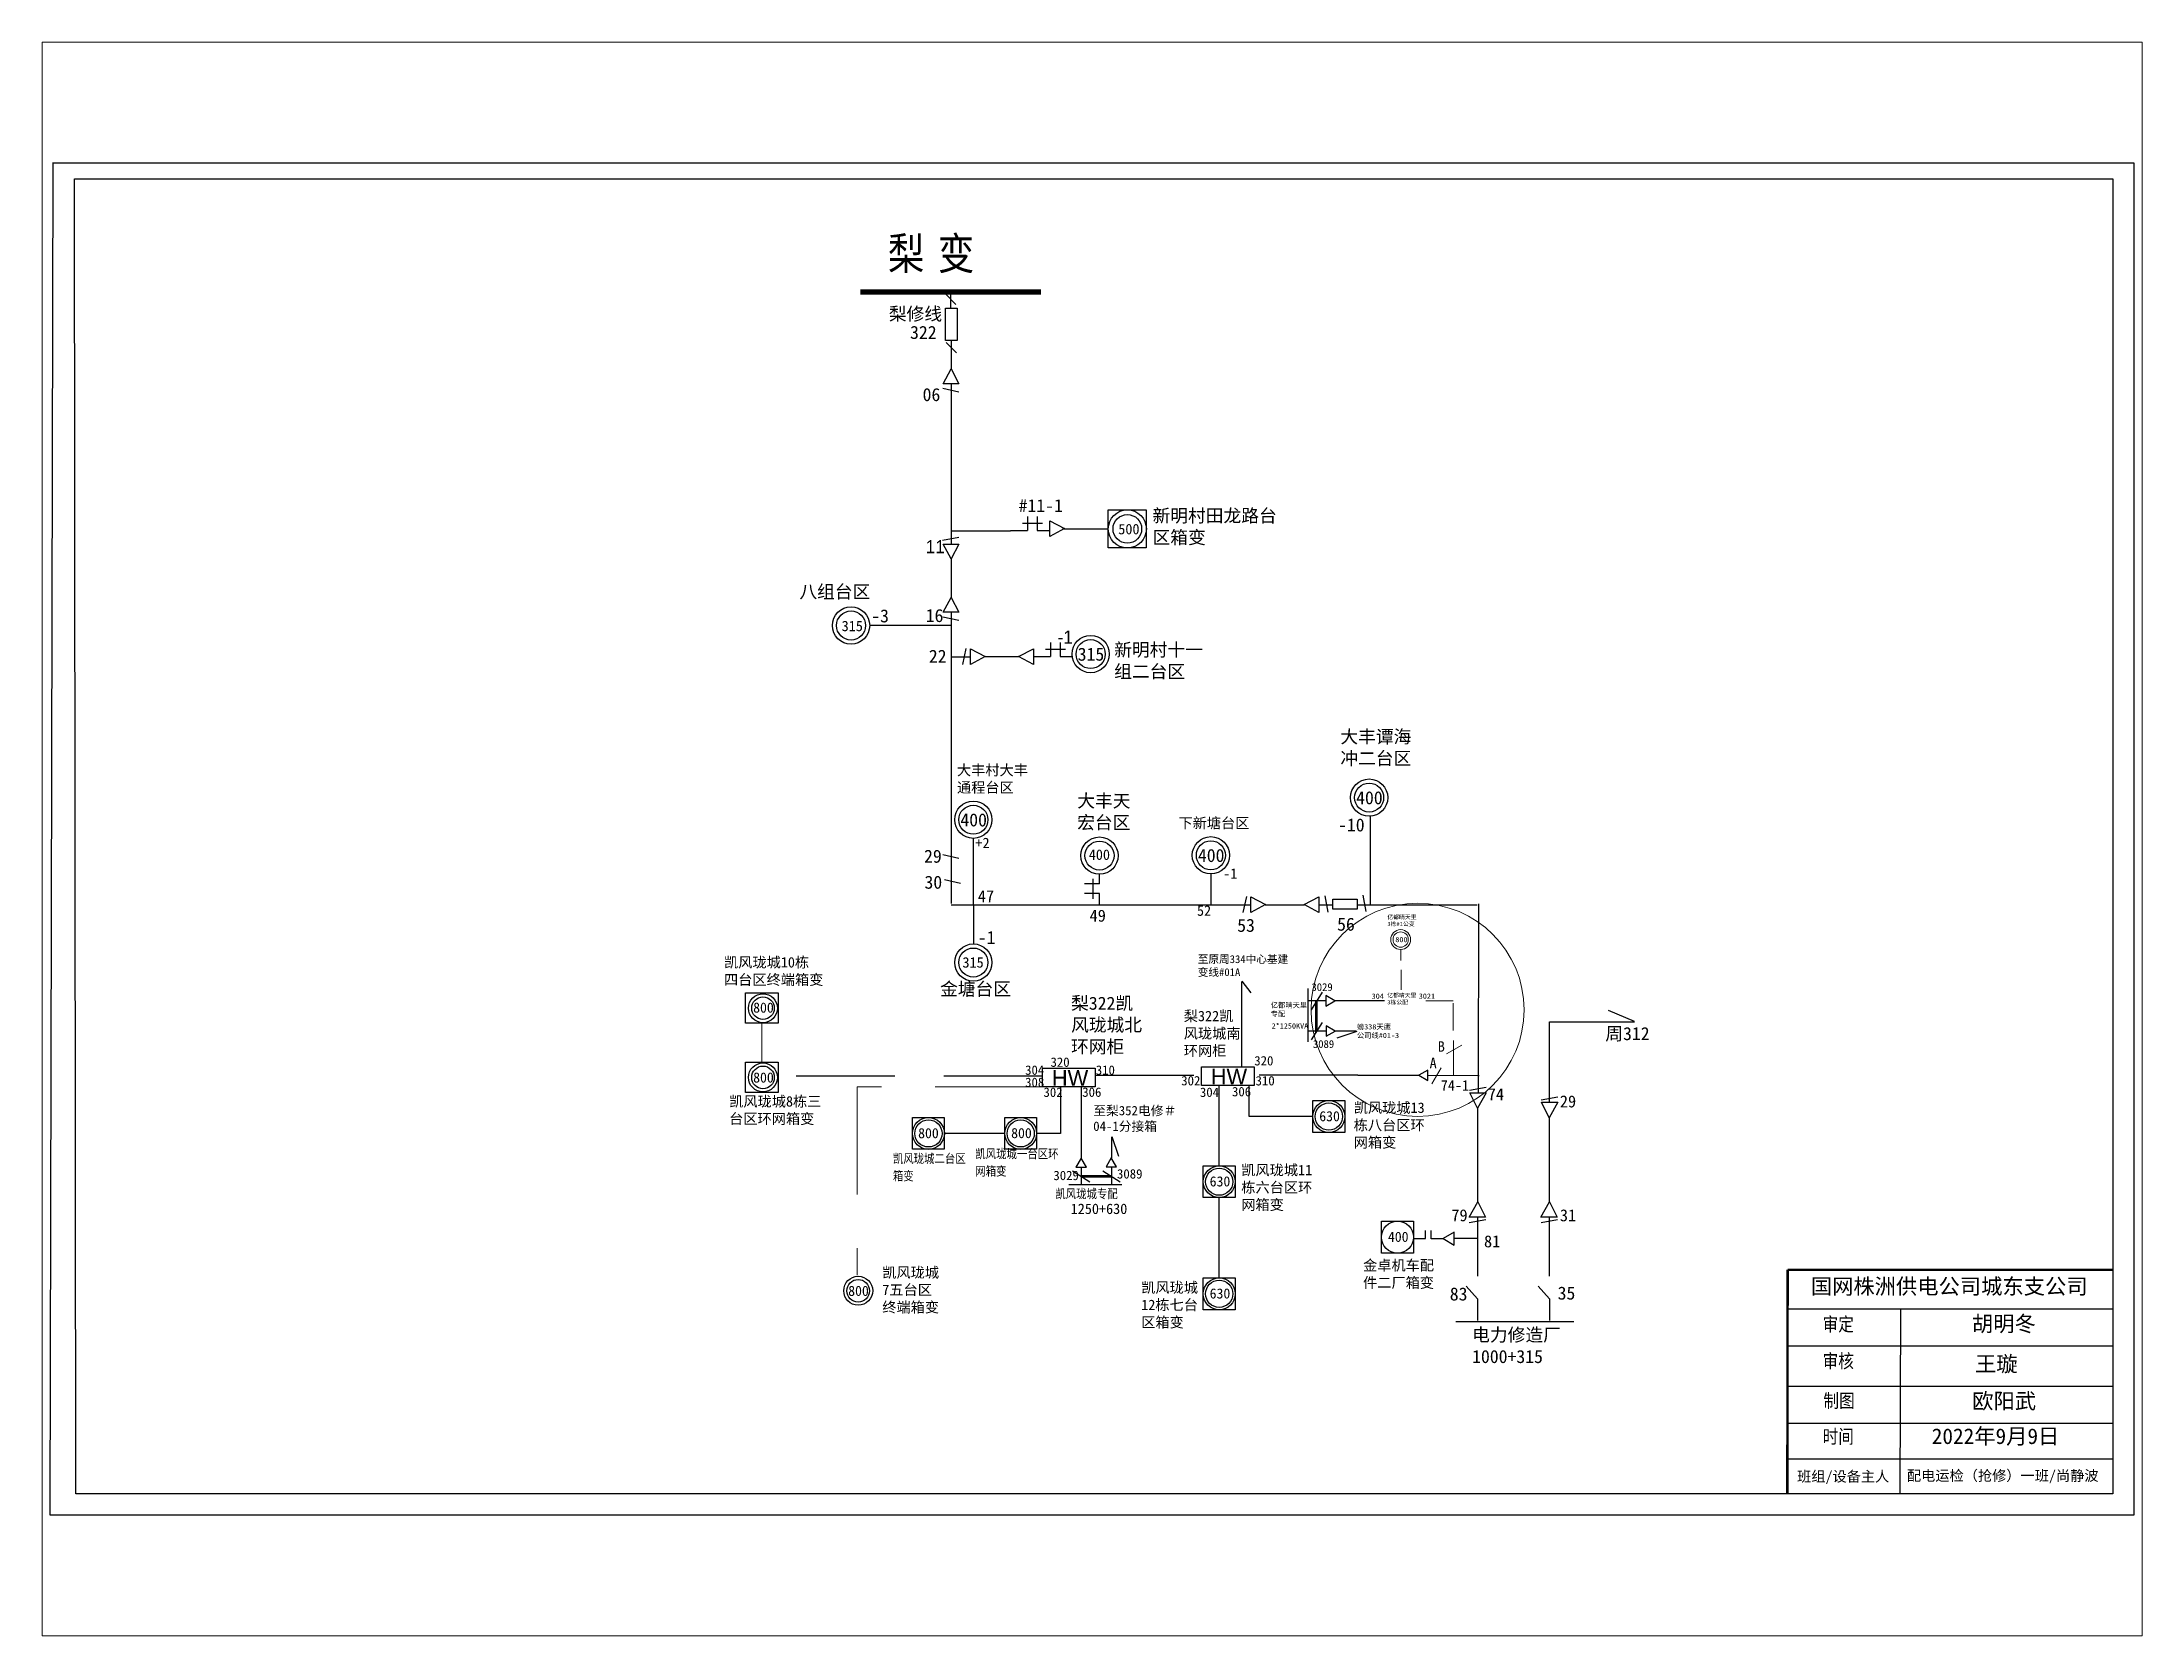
# Paper-space layout '布局1' of a CAD drawing. Extents: x 26 to 231, y 20 to 176.
# The model-space entities are those that its viewports show. They can reach past a viewport. Long polylines and large blocks are cut down to what shows.
import ezdxf

# ---------------------------------------------------------------- set-up
doc = ezdxf.new("R2010")
doc.units = 0
doc.header["$LTSCALE"] = 0.774411
doc.linetypes.add('ACAD_ISO02W100', pattern=[15, 12, -3])
doc.linetypes.add('DASHED2', pattern=[9.525, 6.35, -3.175])
doc.layers.get('0').update_dxf_attribs({"linetype": 'CONTINUOUS'})
doc.styles.add('hztxt_txtstyle_0.00_0_0', font='', dxfattribs={"bigfont": 'hztxt.shx'})
doc.styles.add('hztxt_txtstyle_1.50_0_0', font='', dxfattribs={"height": 1.5, "bigfont": 'hztxt.shx'})
doc.styles.add('hztxt_txtstyle_1.80_0_0', font='', dxfattribs={"height": 1.8, "bigfont": 'hztxt.shx'})
doc.styles.add('hztxt_txtstyle_1.94_0_0', font='', dxfattribs={"height": 1.942605, "bigfont": 'hztxt.shx'})
doc.styles.add('hztxt_txtstyle_2.00_0_0', font='', dxfattribs={"height": 2, "bigfont": 'hztxt.shx'})
doc.styles.add('hztxt_txtstyle_2.50_0_0', font='', dxfattribs={"height": 2.5, "bigfont": 'hztxt.shx'})
doc.styles.add('hztxt_txtstyle_5.32_0_0', font='', dxfattribs={"height": 5.31824, "bigfont": 'hztxt.shx'})
doc.styles.add('仿宋_txtstyle_2.00_0_0', font='simfang.ttf', dxfattribs={"height": 2})
doc.styles.add('宋体_txtstyle_0.80_0_0', font='SIMSUN.TTC', dxfattribs={"height": 0.8})
doc.styles.add('宋体_txtstyle_1.00_0_0', font='SIMSUN.TTC', dxfattribs={"height": 1})
doc.styles.add('宋体_txtstyle_1.50_0_0', font='SIMSUN.TTC', dxfattribs={"height": 1.5})
doc.styles.add('宋体_txtstyle_100.00_0_0100', font='SIMSUN.TTC', dxfattribs={"height": 100})
doc.styles.add('宋体_txtstyle_150.00_0_0150', font='SIMSUN.TTC', dxfattribs={"height": 150})
doc.styles.add('宋体_txtstyle_2.00_0_0', font='SIMSUN.TTC', dxfattribs={"height": 2})
doc.styles.add('宋体_txtstyle_200.00_0_0200', font='SIMSUN.TTC', dxfattribs={"height": 200})
doc.styles.add('宋体_txtstyle_3.00_0_0', font='SIMSUN.TTC', dxfattribs={"height": 3})
doc.styles.add('宋体_txtstyle_80.00_0_080', font='SIMSUN.TTC', dxfattribs={"height": 80})
doc.styles.get('hztxt_txtstyle_0.00_0_0').set_extended_font_data('hztxt')
doc.styles.get('hztxt_txtstyle_1.50_0_0').set_extended_font_data('hztxt')
doc.styles.get('hztxt_txtstyle_1.80_0_0').set_extended_font_data('hztxt')
doc.styles.get('hztxt_txtstyle_1.94_0_0').set_extended_font_data('hztxt')
doc.styles.get('hztxt_txtstyle_2.00_0_0').set_extended_font_data('hztxt')
doc.styles.get('hztxt_txtstyle_2.50_0_0').set_extended_font_data('hztxt')
doc.styles.get('hztxt_txtstyle_5.32_0_0').set_extended_font_data('hztxt')

msp = doc.modelspace()

# ---------------------------------------------------------------- linework, layer by layer
at = {"linetype": 'Continuous'}
for p, q in [((-56.5, 0.06), (-55.97, 259.77)), ((-56.05, 259.77), (343.84, 259.77)), ((343.84, 259.77), (343.84, 0.06)), ((117.53, 232.56), (115.56, 234.55)), ((117.62, 223.27), (115.65, 225.25)), ((116.64, 225.58), (116.64, 220.14)), ((115.09, 217.37), (116.6, 220.21)), ((116.6, 220.21), (118.1, 217.37)), ((115.02, 216.52), (118.11, 215.83)), ((118.1, 217.37), (115.09, 217.37)), ((116.64, 217.37), (116.64, 186.54)), ((135.55, 188.03), (135.55, 191.04)), ((135.55, 191.04), (138.4, 189.54)), ((114.95, 187.3), (118.09, 187.86)), ((115.08, 186.54), (118.1, 186.54)), ((116.59, 183.7), (115.08, 186.54)), ((118.1, 186.54), (116.59, 183.7)), ((116.61, 189.13), (128.02, 189.13)), ((127.99, 189.18), (131.29, 189.18)), ((133.16, 189.18), (135.54, 189.18)), ((138.4, 189.54), (135.55, 188.03)), ((116.63, 183.71), (116.63, 176.23)), ((115.09, 173.46), (116.6, 176.31)), ((116.6, 176.31), (118.1, 173.46)), ((101.07, 170.98), (116.66, 170.98)), ((115.02, 172.61), (118.11, 171.92)), ((118.1, 173.46), (115.09, 173.46)), ((116.6, 173.46), (116.63, 117.52)), ((119.45, 166.53), (118.77, 163.44)), ((120.31, 163.45), (120.31, 166.46)), ((120.31, 166.46), (123.15, 164.95)), ((129.56, 164.95), (132.4, 166.46)), ((132.4, 166.46), (132.4, 163.45)), ((116.63, 164.92), (120.31, 164.92)), ((123.15, 164.95), (120.31, 163.45)), ((132.4, 163.45), (129.56, 164.95)), ((132.4, 164.96), (135.7, 164.96)), ((137.57, 164.96), (139.96, 164.96)), ((197.16, 117.18), (197.16, 134.29)), ((115.02, 126.93), (118.11, 126.24)), ((115.31, 122.1), (118.4, 121.41)), ((116.63, 117.28), (174.18, 117.28)), ((173.33, 118.89), (172.64, 115.8)), ((174.18, 115.81), (174.18, 118.82)), ((174.18, 118.82), (177.03, 117.31)), ((177.03, 117.31), (174.18, 115.81)), ((176.96, 117.28), (184.49, 117.28)), ((184.42, 117.32), (187.26, 118.82)), ((187.26, 115.81), (184.42, 117.32)), ((187.26, 118.82), (187.26, 115.81)), ((187.26, 117.28), (189.87, 117.28)), ((188.41, 118.99), (188.97, 115.85)), ((194.61, 117.28), (217.67, 117.28)), ((195.73, 119.1), (196.29, 115.96)), ((217.93, 117.45), (217.89, 81.24)), ((187.89, 100.46), (185.79, 97.12)), ((231.61, 94.8), (247.91, 94.8)), ((231.61, 79.32), (231.61, 94.8)), ((208.23, 84.52), (218.04, 84.47)), ((139.94, 66.16), (143.28, 64.06)), ((217.74, 57.27), (217.74, 45.93)), ((231.61, 45.93), (231.61, 57.26)), ((215.55, 44.01), (217.74, 41.58)), ((217.74, 41.58), (217.74, 37.44)), ((229.42, 44.01), (231.61, 41.58)), ((231.61, 41.58), (231.61, 37.44)), ((213.61, 37.2), (236.23, 37.2)), ((277.36, 39.65), (339.73, 39.65)), ((299.01, 39.64), (298.91, 4.11)), ((277.36, 32.55), (339.73, 32.55)), ((277.36, 24.8), (339.73, 24.8)), ((277.36, 17.7), (339.73, 17.7)), ((277.33, 10.85), (339.69, 10.85)), ((343.84, 0.06), (-56.5, 0.06))]:
    msp.add_line(p, q, dxfattribs=at)
at = {"linetype": 'ACAD_ISO02W100'}
msp.add_line((116.56, 231.94), (116.57, 235.03), dxfattribs=at)
at = {"color": 0, "linetype": 'ByBlock', "ltscale": 2}
for p, q in [((130.31, 190.57), (134.14, 190.57)), ((131.3, 191.85), (131.3, 189.18)), ((133.16, 191.85), (133.16, 189.18)), ((134.73, 166.36), (138.55, 166.36)), ((135.71, 167.63), (135.71, 164.96)), ((137.57, 167.63), (137.57, 164.96)), ((145.09, 121.28), (142.2, 121.28)), ((143.8, 122.27), (143.8, 118.44)), ((145.09, 121.28), (145.09, 123.14)), ((120.87, 117.31), (120.87, 109.75)), ((145.08, 119.42), (142.23, 119.42))]:
    msp.add_line(p, q, dxfattribs=at)
at = {"linetype": 'DASHED2'}
for p, q in [((138.03, 189.49), (146.8, 189.48)), ((123.15, 164.95), (129.69, 164.95)), ((172.44, 86.29), (172.44, 102.53)), ((199.85, 98.8), (190.19, 98.8)), ((134.17, 84.35), (83.39, 84.35)), ((137.64, 82.28), (137.64, 73.36)), ((141.6, 82.28), (141.6, 68.45)), ((144.28, 84.56), (164.72, 84.54)), ((168.12, 67.14), (168.12, 82.56)), ((173.86, 76.6), (173.86, 82.56)), ((194.76, 84.52), (174.81, 84.52)), ((194.76, 84.52), (206.5, 84.53)), ((217.74, 78.24), (217.74, 60.21)), ((126.92, 73.36), (115.29, 73.36)), ((137.64, 73.36), (133.03, 73.36)), ((186.12, 76.6), (173.86, 76.6)), ((231.61, 60.24), (231.61, 76.38)), ((168.12, 45.61), (168.12, 61.03)), ((217.72, 53.16), (213.26, 53.16))]:
    msp.add_line(p, q, dxfattribs=at)
at = {"color": 0, "linetype": 'Continuous', "ltscale": 2}
msp.add_line((145.08, 117.28), (145.08, 119.41), dxfattribs=at)
at = {"color": 7, "linetype": 'DASHED2', "lineweight": 0, "ltscale": 0.484283}
msp.add_line((203.01, 106.58), (203.01, 108.6), dxfattribs=at)
for p, q in [((172.49, 102.59), (174.16, 100.34)), ((188.62, 98.8), (185.2, 98.8)), ((247.9, 94.88), (242.91, 97)), ((141.6, 66.89), (141.6, 63.47)), ((207.74, 53.14), (205.43, 53.14)), ((207.76, 53.15), (207.76, 54.74)), ((208.83, 53.11), (208.83, 54.69)), ((211.17, 53.11), (208.83, 53.11))]:
    msp.add_line(p, q)
at = {"color": 0}
for p, q in [((185.2, 90.97), (185.2, 101.19)), ((188.63, 93), (185.22, 93)), ((147.4, 66.9), (147.4, 63.49)), ((149.43, 63.47), (139.22, 63.47))]:
    msp.add_line(p, q, dxfattribs=at)
at = {"color": 7, "linetype": 'DASHED2', "lineweight": 0, "ltscale": 0.87171}
msp.add_line((203.05, 100.95), (203.05, 104.76), dxfattribs=at)
at = {"color": 0, "linetype": 'DASHED2'}
for p, q in [((186.68, 92.78), (186.68, 98.71)), ((186.95, 92.92), (186.95, 98.84)), ((194.46, 93), (190.2, 93)), ((147.4, 72.73), (147.4, 68.47)), ((147.48, 65.22), (141.56, 65.22)), ((147.62, 64.95), (141.7, 64.95))]:
    msp.add_line(p, q, dxfattribs=at)
at = {"color": 7, "linetype": 'DASHED2', "lineweight": 0, "ltscale": 0.276659}
for p, q in [((213.08, 98.82), (206.21, 98.82)), ((213.08, 93.13), (213.08, 98.82))]:
    msp.add_line(p, q, dxfattribs=at)
at = {"color": 7, "linetype": 'Continuous', "lineweight": 0, "ltscale": 0.576421}
msp.add_line((80.25, 87.06), (80.25, 94.53), dxfattribs=at)
at = {"color": 0, "linetype": 'Continuous'}
for p, q in [((187.91, 94.66), (185.81, 91.32)), ((194.53, 92.94), (190.7, 91.66)), ((147.46, 72.79), (148.74, 68.97)), ((145.74, 66.17), (149.08, 64.07))]:
    msp.add_line(p, q, dxfattribs=at)
at = {"color": 7, "linetype": 'Continuous', "lineweight": 0, "ltscale": 0.276659}
msp.add_line((214.74, 90.3), (211.78, 88.67), dxfattribs=at)
at = {"color": 7, "linetype": 'Continuous', "lineweight": 0, "ltscale": 0.896375}
msp.add_line((213.13, 84.49), (213.13, 91.23), dxfattribs=at)
at = {"color": 7, "linetype": 'Continuous', "lineweight": 0, "ltscale": 0.373862}
msp.add_line((210.79, 85.95), (208.96, 82.88), dxfattribs=at)
at = {"color": 7, "linetype": 'DASHED2', "lineweight": 0, "ltscale": 1.089728}
for p, q in [((134.17, 82.28), (98.56, 82.28)), ((98.56, 82.28), (98.56, 46.1))]:
    msp.add_line(p, q, dxfattribs=at)
at = {"color": 7, "linetype": 'Continuous'}
for p, q in [((219.38, 82.16), (216.19, 81.6)), ((216.29, 81.18), (219.4, 81.18)), ((217.76, 78.22), (216.29, 81.18)), ((219.4, 81.18), (217.76, 78.22)), ((233.16, 80.31), (229.97, 79.75)), ((230.07, 79.33), (233.18, 79.33)), ((231.54, 76.37), (230.07, 79.33)), ((233.18, 79.33), (231.54, 76.37)), ((216.15, 57.25), (217.79, 60.21)), ((219.26, 57.25), (216.15, 57.25)), ((216.17, 56.27), (219.36, 56.83)), ((217.79, 60.21), (219.26, 57.25)), ((229.93, 57.25), (231.57, 60.21)), ((233.04, 57.25), (229.93, 57.25)), ((229.95, 56.27), (233.14, 56.83)), ((231.57, 60.21), (233.04, 57.25))]:
    msp.add_line(p, q, dxfattribs=at)
at = {"linetype": 'Continuous'}
for points in [[(-51.85, 256.69), (339.8, 256.69), (339.8, 4.11), (-51.59, 4.11)], [(117.77, 231.89), (117.77, 225.63), (115.55, 225.63), (115.55, 231.89)], [(146.8, 193.14), (154.11, 193.14), (154.11, 185.82), (146.8, 185.82)], [(189.95, 118.38), (194.6, 118.38), (194.6, 116.46), (189.95, 116.46)], [(77.12, 100.34), (83.39, 100.34), (83.39, 94.53), (77.12, 94.53)], [(188.62, 99.82), (188.62, 97.81), (190.36, 98.82)], [(77.12, 87.06), (83.39, 87.06), (83.39, 81.24), (77.12, 81.24)], [(208.23, 83.52), (208.23, 85.53), (206.49, 84.52)], [(186.11, 79.65), (192.24, 79.65), (192.24, 73.55), (186.11, 73.55)], [(109.17, 76.41), (115.29, 76.41), (115.29, 70.31), (109.17, 70.31)], [(126.9, 76.41), (133.03, 76.41), (133.03, 70.31), (126.9, 70.31)], [(140.58, 66.89), (142.59, 66.89), (141.58, 68.63)], [(165.05, 67.13), (171.18, 67.13), (171.18, 61.03), (165.05, 61.03)], [(199.3, 56.48), (205.43, 56.48), (205.43, 50.38), (199.3, 50.38)], [(165.05, 45.6), (171.18, 45.6), (171.18, 39.5), (165.05, 39.5)]]:
    msp.add_lwpolyline(points, close=True, dxfattribs=at)
for points, const_width in [([(133.87, 234.99), (99.14, 234.96)], 1), ([(277.32, 47.16), (277.3, 4.11)], 0.5), ([(277.36, 47.16), (339.73, 47.16)], 0.5)]:
    msp.add_lwpolyline(points, dxfattribs=dict(at, const_width=const_width))
for points in [[(120.87, 117.31), (120.87, 130.03)], [(166.51, 123.2), (166.51, 117.28)]]:
    msp.add_lwpolyline(points, dxfattribs=at)
at = {"color": 0, "linetype": 'Continuous'}
for points in [[(188.64, 94.02), (188.64, 92.02), (190.38, 93.02)], [(146.38, 66.91), (148.39, 66.91), (147.38, 68.65)]]:
    msp.add_lwpolyline(points, close=True, dxfattribs=at)
at = {"color": 7}
for points in [[(144.28, 85.86), (144.28, 82.28), (134.17, 82.28), (134.17, 85.86)], [(174.81, 86.13), (174.81, 82.55), (164.71, 82.55), (164.71, 86.13)]]:
    msp.add_lwpolyline(points, close=True, dxfattribs=at)
msp.add_lwpolyline([(211.14, 53.15), (213.27, 51.92), (213.27, 54.38)], close=True)
at = {"linetype": 'Continuous'}
for centre, radius in [((150.46, 189.48), 3.66), ((150.46, 189.48), 2.75), ((97.37, 170.92), 3.58), ((97.37, 170.92), 2.79), ((143.41, 165.43), 3.58), ((143.41, 165.43), 2.79), ((196.92, 137.86), 3.58), ((196.92, 137.86), 2.79), ((120.87, 133.61), 3.58), ((120.87, 133.61), 2.79), ((145.11, 126.72), 3.58), ((145.11, 126.72), 2.79), ((166.51, 126.78), 3.58), ((166.51, 126.78), 2.79), ((120.87, 106.18), 3.58), ((120.87, 106.18), 2.79), ((80.45, 97.41), 2.78), ((80.45, 97.41), 2.17), ((80.45, 84.12), 2.78), ((80.45, 84.12), 2.17), ((189.18, 76.6), 3.06), ((189.18, 76.6), 2.61), ((112.24, 73.36), 3.06), ((112.24, 73.36), 2.61), ((129.97, 73.36), 3.06), ((129.97, 73.36), 2.61), ((168.12, 64.08), 3.06), ((168.12, 64.08), 2.61), ((202.37, 53.43), 3.06), ((98.75, 43.14), 2.78), ((98.75, 43.14), 2.17), ((168.12, 42.55), 3.06), ((168.12, 42.55), 2.61)]:
    msp.add_circle(centre, radius, dxfattribs=at)
at = {"color": 12, "linetype": 'Continuous', "lineweight": 0, "ltscale": 1.038504, "true_color": 0xc00000}
msp.add_circle((206.24, 97.1), 20.47, dxfattribs=at)
at = {"color": 7, "linetype": 'Continuous', "lineweight": 0, "ltscale": 0.249117}
msp.add_circle((202.98, 110.59), 1.91, dxfattribs=at)
at = {"color": 7, "linetype": 'Continuous', "lineweight": 0, "ltscale": 0.282575}
msp.add_circle((202.98, 110.59), 1.47, dxfattribs=at)

# ---------------------------------------------------------------- texts
at = {"linetype": 'Continuous', "attachment_point": 1}
for s, insert, char_height, width, style in [('梨 变', (104.45, 245.62), 7, 28.4432, 'hztxt_txtstyle_0.00_0_0'), ('{\\fSimSun|b0|i0|c134|p2;梨修线}', (104.63, 232.03), 2.5, 10.5993, 'hztxt_txtstyle_0.00_0_0'), ('\\pt1;{\\fSimSun|b0|i0|c0|p2;322}', (108.71, 228.47), 2.5, 38.3519, 'hztxt_txtstyle_0.00_0_0'), ('{\\fSimSun|b0|i0|c0|p2;06}', (111.12, 216.52), 2.5, 5.6554, 'hztxt_txtstyle_0.00_0_0'), ('{\\fSimSun|b0|i0|c0|p2;#11-1}', (129.57, 195.19), 2.5, 5.6554, 'hztxt_txtstyle_2.50_0_0'), ('{\\fSimSun|b0|i0|c0|p2;500}', (148.72, 190.44), 2, 4.3945, 'hztxt_txtstyle_1.94_0_0'), ('11', (111.69, 187.31), 2.5, 5.6554, 'hztxt_txtstyle_0.00_0_0'), ('{\\fSimSun|b0|i0|c0|p2;-\\fSimSun|b0|i0|c134|p2;3}', (101.25, 174.02), 2.5, 5.6554, 'hztxt_txtstyle_0.00_0_0'), ('{\\fSimSun|b0|i0|c0|p2;16}', (111.72, 174.08), 2.5, 5.6554, 'hztxt_txtstyle_0.00_0_0'), ('{\\fSimSun|b0|i0|c0|p2;315}', (95.57, 171.83), 2, 5.6554, 'hztxt_txtstyle_0.00_0_0'), ('-1', (137.04, 169.94), 2.5, 5.6554, 'hztxt_txtstyle_0.00_0_0'), ('{\\fSimSun|b0|i0|c0|p2;22}', (112.32, 166.26), 2.5, 5.6554, 'hztxt_txtstyle_0.00_0_0'), ('{\\fSimSun|b0|i0|c134|p2;315}', (140.92, 166.66), 2.5, 5.6554, 'hztxt_txtstyle_0.00_0_0'), ('{\\fSimSun|b0|i0|c134|p2;400}', (194.42, 139.08), 2.5, 5.6554, 'hztxt_txtstyle_0.00_0_0'), ('{\\fSimSun|b0|i0|c134|p2;400}', (118.38, 134.83), 2.5, 5.6554, 'hztxt_txtstyle_0.00_0_0'), ('{\\fSimSun|b0|i0|c134|p2;-10}', (190.95, 133.86), 2.5, 5.6554, 'hztxt_txtstyle_0.00_0_0'), ('{\\fSimSun|b0|i0|c134|p2;+2}', (121.27, 130.16), 2, 5.6554, 'hztxt_txtstyle_0.00_0_0'), ('{\\fSimSun|b0|i0|c0|p2;29}', (111.4, 127.85), 2.5, 5.6554, 'hztxt_txtstyle_0.00_0_0'), ('{\\fSimSun|b0|i0|c134|p2;400}', (164.02, 128), 2.5, 5.6554, 'hztxt_txtstyle_0.00_0_0'), ('{\\fSimSun|b0|i0|c134|p2;-1}', (168.88, 124.28), 2, 5.6554, 'hztxt_txtstyle_0.00_0_0'), ('{\\fSimSun|b0|i0|c0|p2;53}', (171.57, 114.58), 2.5, 5.6554, 'hztxt_txtstyle_0.00_0_0'), ('{\\fSimSun|b0|i0|c134|p2;56}', (190.77, 114.8), 2.5, 5.6554, 'hztxt_txtstyle_0.00_0_0'), ('{\\fSimSun|b0|i0|c0|p2;-1}', (121.72, 112.23), 2.5, 5.6554, 'hztxt_txtstyle_0.00_0_0'), ('{\\fSimSun|b0|i0|c0|p2;315}', (118.78, 107.21), 2, 5.6554, 'hztxt_txtstyle_0.00_0_0'), ('{\\fSimSun|b0|i0|c134|p2;800}', (78.56, 98.5), 1.9426, 4.3945, 'hztxt_txtstyle_0.00_0_0'), ('{\\fSimSun|b0|i0|c134|p2;800}', (78.56, 85.07), 1.9426, 4.3945, 'hztxt_txtstyle_0.00_0_0'), ('{\\fSimSun|b0|i0|c134|p2;630}', (187.34, 77.64), 1.9426, 4.3945, 'hztxt_txtstyle_0.00_0_0'), ('{\\fSimSun|b0|i0|c0|p2;800}', (110.26, 74.38), 1.9426, 4.3945, 'hztxt_txtstyle_0.00_0_0'), ('{\\fSimSun|b0|i0|c0|p2;800}', (128.13, 74.4), 1.9426, 4.3945, 'hztxt_txtstyle_0.00_0_0'), ('{\\fSimSun|b0|i0|c134|p2;630}', (166.28, 65.12), 1.9426, 4.3945, 'hztxt_txtstyle_0.00_0_0'), ('{\\fSimSun|b0|i0|c134|p2;400}', (200.53, 54.47), 1.9426, 4.3945, 'hztxt_txtstyle_0.00_0_0'), ('国网株洲供电公司城东支公司', (281.78, 45.49), 3, 82.0179, '宋体_txtstyle_3.00_0_0'), ('{\\fSimSun|b0|i0|c134|p2;800}', (96.82, 44.09), 1.9426, 4.3945, 'hztxt_txtstyle_0.00_0_0'), ('{\\fSimSun|b0|i0|c134|p2;630}', (166.28, 43.59), 1.9426, 4.3945, 'hztxt_txtstyle_0.00_0_0'), ('{\\fSimSun|b0|i0|c0|p2;83}', (212.42, 43.77), 2.5, 5.6554, 'hztxt_txtstyle_0.00_0_0'), ('{\\fSimSun|b0|i0|c0|p2;35}', (233.14, 43.94), 2.5, 5.6554, 'hztxt_txtstyle_0.00_0_0'), ('审定', (284.06, 38.1), 3, 23.4615, 'hztxt_txtstyle_0.00_0_0'), ('胡明冬', (312.75, 38.31), 3, 23.4615, '宋体_txtstyle_3.00_0_0'), ('审核', (284.06, 31.03), 3, 23.4615, 'hztxt_txtstyle_0.00_0_0'), ('{\\fSimSun|b0|i0|c134|p2;王璇}', (313.35, 30.6), 3, 33.0539, 'hztxt_txtstyle_0.00_0_0'), ('制图', (284.22, 23.41), 3, 23.4615, 'hztxt_txtstyle_0.00_0_0'), ('欧阳武', (312.8, 23.47), 3, 40.376, '宋体_txtstyle_3.00_0_0'), ('时间', (284.06, 16.53), 3, 23.4615, 'hztxt_txtstyle_0.00_0_0'), ('2022年9月9日', (305.03, 16.7), 3, 31.716, '宋体_txtstyle_3.00_0_0')]:
    msp.add_mtext(s, dxfattribs=dict(at, insert=insert, char_height=char_height, width=width, style=style))
at = {"attachment_point": 1}
for s, insert, char_height, width, style in [('{\\fSimSun|b0|i0|c134|p2;新明村田龙路台区箱变}', (155.3, 193.27), 2.5, 26.3966, 'hztxt_txtstyle_2.50_0_0'), ('{\\fSimSun|b0|i0|c134|p2;八组台区}', (87.44, 178.67), 2.5, 26.3966, 'hztxt_txtstyle_0.00_0_0'), ('{\\fSimSun|b0|i0|c134|p2;新明村十一\\P组二台区}', (147.93, 167.51), 2.5, 26.3966, 'hztxt_txtstyle_0.00_0_0'), ('{\\fSimSun|b0|i0|c134|p2;大丰谭海冲二台区}', (191.39, 150.83), 2.5, 16.8198, 'hztxt_txtstyle_0.00_0_0'), ('{\\fSimSun|b0|i0|c134|p2;大丰村大丰\\P通程台区}', (117.72, 144.14), 2, 14.1915, 'hztxt_txtstyle_0.00_0_0'), ('{\\fSimSun|b0|i0|c134|p2;下新塘台区}', (160.28, 133.97), 2, 14.4744, 'hztxt_txtstyle_0.00_0_0'), ('{\\fSimSun|b0|i0|c0|p2;47}', (121.73, 120.07), 2.3, 4.8377, 'hztxt_txtstyle_0.00_0_0'), ('{\\fSimSun|b0|i0|c134|p2;52}', (163.84, 117.16), 2, 4.8377, 'hztxt_txtstyle_0.00_0_0'), ('{\\fSimSun|b0|i0|c0|p2;49}', (143.21, 116.33), 2.3, 4.8377, 'hztxt_txtstyle_0.00_0_0'), ('{\\fSimSun|b0|i0|c134|p2;凯风珑城\\fSimSun|b0|i0|c0|p2;10\\fSimSun|b0|i0|c134|p2;栋^J四台区终端箱变}', (72.96, 107.23), 2, 18.4876, '仿宋_txtstyle_2.00_0_0'), ('{\\fSimSun|b0|i0|c134|p2;金塘台区}', (114.48, 102.36), 2.5, 26.3966, 'hztxt_txtstyle_0.00_0_0'), ('{\\fSimSun|b0|i0|c134|p2;周\\fSimSun|b0|i0|c0|p2;312}', (242.3, 93.78), 2.5, 12.9976, 'hztxt_txtstyle_0.00_0_0'), ('{\\fSimSun|b0|i0|c134|p2;\\C7;凯风珑城8栋三台区环网箱变}', (73.95, 80.51), 2, 18.4876, 'hztxt_txtstyle_0.00_0_0'), ('{\\fSimSun|b0|i0|c134|p2;\\C7;凯风珑城13栋八台区环网箱变}', (193.96, 79.3), 2, 16.1369, 'hztxt_txtstyle_0.00_0_0'), ('{\\C7;凯风珑城二台区箱变}', (105.41, 69.47), 2, 14.12, 'hztxt_txtstyle_0.00_0_0'), ('{\\C7;凯风珑城一台区环网箱变}', (121.24, 70.39), 2, 16.1369, 'hztxt_txtstyle_0.00_0_0'), ('{\\fSimSun|b0|i0|c134|p2;\\C7;凯风珑城11栋六台区环网箱变}', (172.35, 67.33), 2, 16.1369, 'hztxt_txtstyle_0.00_0_0'), ('{\\fSimSun|b0|i0|c134|p2;\\C7;金卓机车配件二厂箱变}', (195.75, 49.03), 2, 16.1369, 'hztxt_txtstyle_0.00_0_0'), ('{\\fSimSun|b0|i0|c134|p2;凯风珑城\\fSimSun|b0|i0|c0|p2;7\\fSimSun|b0|i0|c134|p2;五台区终端箱变}', (103.37, 47.65), 2, 11.9466, '仿宋_txtstyle_2.00_0_0'), ('{\\fSimSun|b0|i0|c134|p2;\\C7;凯风珑城12栋七台区箱变}', (153.13, 44.76), 2, 12.2745, 'hztxt_txtstyle_0.00_0_0'), ('{\\fSimSun|b0|i0|c134|p2;电力修造厂\\fSimSun|b0|i0|c0|p2;\\P1000+315}', (216.71, 35.92), 2.5, 26.0917, 'hztxt_txtstyle_0.00_0_0')]:
    msp.add_mtext(s, dxfattribs=dict(at, insert=insert, char_height=char_height, width=width, style=style))
at = {"insert": (140.84, 138.51), "char_height": 2.5, "width": 11.9759, "attachment_point": 1, "rotation": 359.7949, "style": 'hztxt_txtstyle_0.00_0_0'}
msp.add_mtext('{\\fSimSun|b0|i0|c134|p2;大丰天宏台区}', dxfattribs=at)
at = {"linetype": 'Continuous', "insert": (143.05, 127.91), "char_height": 2, "width": 5.6554, "attachment_point": 1, "rotation": 359.7949, "style": 'hztxt_txtstyle_0.00_0_0'}
msp.add_mtext('{\\fSimSun|b0|i0|c0|p2;400}', dxfattribs=at)
at = {"color": 1, "linetype": 'Continuous', "insert": (111.48, 122.86), "char_height": 2.5, "width": 5.6554, "attachment_point": 1, "style": 'hztxt_txtstyle_0.00_0_0'}
msp.add_mtext('{\\fSimSun|b0|i0|c0|p2;\\C0;30}', dxfattribs=at)
at = {"color": 7, "linetype": 'Continuous', "lineweight": 0, "ltscale": 0.282575, "attachment_point": 1}
for s, insert, char_height, style in [('亿都晴天里^M^J3栋#1公变', (200.43, 115.33), 0.8, '宋体_txtstyle_0.80_0_0'), ('800', (201.95, 111.09), 1, '宋体_txtstyle_1.00_0_0')]:
    msp.add_mtext(s, dxfattribs=dict(at, insert=insert, char_height=char_height, style=style))
at = {"color": 1, "linetype": 'Continuous', "true_color": 0xff0000, "insert": (163.99, 107.58), "char_height": 1.5, "width": 18.8968, "attachment_point": 1, "style": 'hztxt_txtstyle_1.50_0_0'}
msp.add_mtext('{\\fSimSun|b0|i0|c134|p2;至原周334中心基建变线#01A}', dxfattribs=at)
at = {"color": 7, "linetype": 'Continuous', "lineweight": 0, "ltscale": 0.561072, "attachment_point": 1}
for s, insert, char_height, style in [('3029', (185.84, 102.21), 1.5, '宋体_txtstyle_150.00_0_0150'), ('亿都晴天里^M^J专配', (178.01, 98.5), 1, '宋体_txtstyle_1.00_0_0'), ('304', (197.4, 100.22), 1, '宋体_txtstyle_100.00_0_0100'), ('2*1250KVA', (178.18, 94.5), 1, '宋体_txtstyle_100.00_0_0100'), ('3089', (186.12, 91.27), 1.5, '宋体_txtstyle_1.50_0_0')]:
    msp.add_mtext(s, dxfattribs=dict(at, insert=insert, char_height=char_height, style=style))
at = {"color": 7, "linetype": 'Continuous', "attachment_point": 1}
for s, insert, char_height, width, style in [('{\\fSimSun|b0|i0|c134|p2;梨\\fSimSun|b0|i0|c0|p2;322\\fSimSun|b0|i0|c134|p2;凯风珑城北环网柜}', (139.65, 99.62), 2.5, 15.2201, 'hztxt_txtstyle_0.00_0_0'), ('{\\fSimSun|b0|i0|c134|p2;梨\\fSimSun|b0|i0|c0|p2;322\\fSimSun|b0|i0|c134|p2;凯风珑城南环网柜}', (161.3, 96.91), 2, 11.9545, 'hztxt_txtstyle_0.00_0_0'), ('{\\fKaiTi_GB2312|b0|i0|c134|p32;304}', (130.82, 86.42), 1.8, 67.1, 'hztxt_txtstyle_0.00_0_0'), ('{\\fKaiTi_GB2312|b0|i0|c134|p32;320}', (135.7, 87.95), 1.8, 67.1, 'hztxt_txtstyle_0.00_0_0'), ('{\\fArial|b0|i0|c0|p32;HW}', (135.96, 85.51), 3, 80.52, 'hztxt_txtstyle_0.00_0_0'), ('{\\fKaiTi_GB2312|b0|i0|c134|p32;310}', (144.4, 86.42), 1.8, 67.1, 'hztxt_txtstyle_0.00_0_0'), ('{\\fArial|b0|i0|c0|p32;HW}', (166.49, 85.79), 3, 80.52, 'hztxt_txtstyle_0.00_0_0'), ('{\\fKaiTi_GB2312|b0|i0|c134|p32;320}', (174.85, 88.22), 1.8, 67.1, 'hztxt_txtstyle_0.00_0_0'), ('{\\fKaiTi_GB2312|b0|i0|c134|p32;308}', (130.82, 84.07), 1.8, 67.1, 'hztxt_txtstyle_1.80_0_0'), ('{\\fKaiTi_GB2312|b0|i0|c134|p32;302}', (134.35, 82.17), 1.8, 67.1, 'hztxt_txtstyle_0.00_0_0'), ('{\\fKaiTi_GB2312|b0|i0|c134|p32;306}', (141.8, 82.19), 1.8, 67.1, 'hztxt_txtstyle_0.00_0_0'), ('{\\fKaiTi_GB2312|b0|i0|c134|p32;302}', (160.82, 84.39), 1.8, 67.1, 'hztxt_txtstyle_0.00_0_0'), ('{\\fKaiTi_GB2312|b0|i0|c134|p32;304}', (164.41, 82.16), 1.8, 3.7074, 'hztxt_txtstyle_0.00_0_0'), ('{\\fKaiTi_GB2312|b0|i0|c134|p32;306}', (170.57, 82.29), 1.8, 3.6853, 'hztxt_txtstyle_0.00_0_0'), ('{\\fKaiTi_GB2312|b0|i0|c134|p32;310}', (175.1, 84.38), 1.8, 67.1, 'hztxt_txtstyle_0.00_0_0'), ('{\\fKaiTi_GB2312|b0|i0|c134|p32;3029}', (136.25, 66.19), 1.8, 67.1, 'hztxt_txtstyle_0.00_0_0')]:
    msp.add_mtext(s, dxfattribs=dict(at, insert=insert, char_height=char_height, width=width, style=style))
at = {"color": 7, "linetype": 'Continuous', "lineweight": 0, "ltscale": 0.658862, "insert": (200.4, 100.29), "char_height": 0.8, "attachment_point": 1, "style": '宋体_txtstyle_80.00_0_080'}
msp.add_mtext('亿都晴天里^M^J3栋公配', dxfattribs=at)
at = {"color": 7, "linetype": 'Continuous', "lineweight": 0, "ltscale": 0.576947, "insert": (206.46, 100.23), "char_height": 1, "attachment_point": 1, "style": '宋体_txtstyle_1.00_0_0'}
msp.add_mtext('3021', dxfattribs=at)
at = {"color": 2, "linetype": 'Continuous', "lineweight": 0, "ltscale": 0.561072, "true_color": 0xffff00, "insert": (194.57, 94.34), "char_height": 1, "attachment_point": 1, "style": '宋体_txtstyle_1.00_0_0'}
msp.add_mtext('螃338天鹰^M^J公司线#01-3', dxfattribs=at)
at = {"color": 7, "linetype": 'Continuous', "lineweight": 0, "ltscale": 0.373862, "char_height": 2, "attachment_point": 1, "style": '宋体_txtstyle_2.00_0_0'}
for s, insert in [('B', (210.11, 91.06)), ('A', (208.54, 87.88))]:
    msp.add_mtext(s, dxfattribs=dict(at, insert=insert))
at = {"color": 7, "width": 4.8377, "attachment_point": 1}
for s, insert, char_height, style in [('{\\fSimSun|b0|i0|c134|p2;74-1}', (210.69, 83.58), 2, 'hztxt_txtstyle_2.00_0_0'), ('{\\fSimSun|b0|i0|c134|p2;74}', (219.72, 82.04), 2.3, 'hztxt_txtstyle_0.00_0_0'), ('{\\fSimSun|b0|i0|c0|p2;29}', (233.57, 80.65), 2.3, 'hztxt_txtstyle_0.00_0_0'), ('{\\fSimSun|b0|i0|c0|p2;79}', (212.72, 58.78), 2.3, 'hztxt_txtstyle_0.00_0_0'), ('{\\fSimSun|b0|i0|c0|p2;31}', (233.57, 58.78), 2.3, 'hztxt_txtstyle_0.00_0_0'), ('{\\fSimSun|b0|i0|c134|p2;81}', (218.99, 53.78), 2.3, 'hztxt_txtstyle_0.00_0_0')]:
    msp.add_mtext(s, dxfattribs=dict(at, insert=insert, char_height=char_height, style=style))
at = {"color": 0, "width": 17.8144, "attachment_point": 1}
for s, insert, char_height, style in [('{\\fSimSun|b0|i0|c134|p2;至梨\\fSimSun|b0|i0|c0|p2;352\\fSimSun|b0|i0|c134|p2;电修＃\\fSimSun|b0|i0|c0|p2;04-1\\fSimSun|b0|i0|c134|p2;分接箱}', (143.91, 78.64), 1.8, 'hztxt_txtstyle_0.00_0_0'), ('{\\C7;凯风珑城专配}', (136.62, 62.71), 2, 'hztxt_txtstyle_5.32_0_0'), ('{\\fSimSun|b0|i0|c0|p2;\\C7;1250+630}', (139.57, 59.88), 2, 'hztxt_txtstyle_5.32_0_0')]:
    msp.add_mtext(s, dxfattribs=dict(at, insert=insert, char_height=char_height, style=style))
at = {"color": 0, "linetype": 'Continuous', "insert": (148.47, 66.49), "char_height": 1.8, "width": 67.1, "attachment_point": 1, "style": 'hztxt_txtstyle_0.00_0_0'}
msp.add_mtext('{\\fKaiTi_GB2312|b0|i0|c134|p32;3089}', dxfattribs=at)
at = {"color": 7, "linetype": 'Continuous', "lineweight": 0, "ltscale": 0.645069, "char_height": 2, "attachment_point": 1, "style": '宋体_txtstyle_200.00_0_0200'}
for s, insert in [('班组/设备主人', (279.15, 8.48)), ('配电运检（抢修）一班/尚静波', (300.26, 8.63))]:
    msp.add_mtext(s, dxfattribs=dict(at, insert=insert))

psp = doc.layouts.new('布局1')

# ---------------------------------------------------------------- viewports
at = {"layer": '0', "color": 1}
psp.add_viewport(center=(128.5, 97.5), size=(205.6, 156), view_center_point=(143.67, 129.91), view_height=306.1696, dxfattribs=at)

doc.saveas('drawing.dxf')
